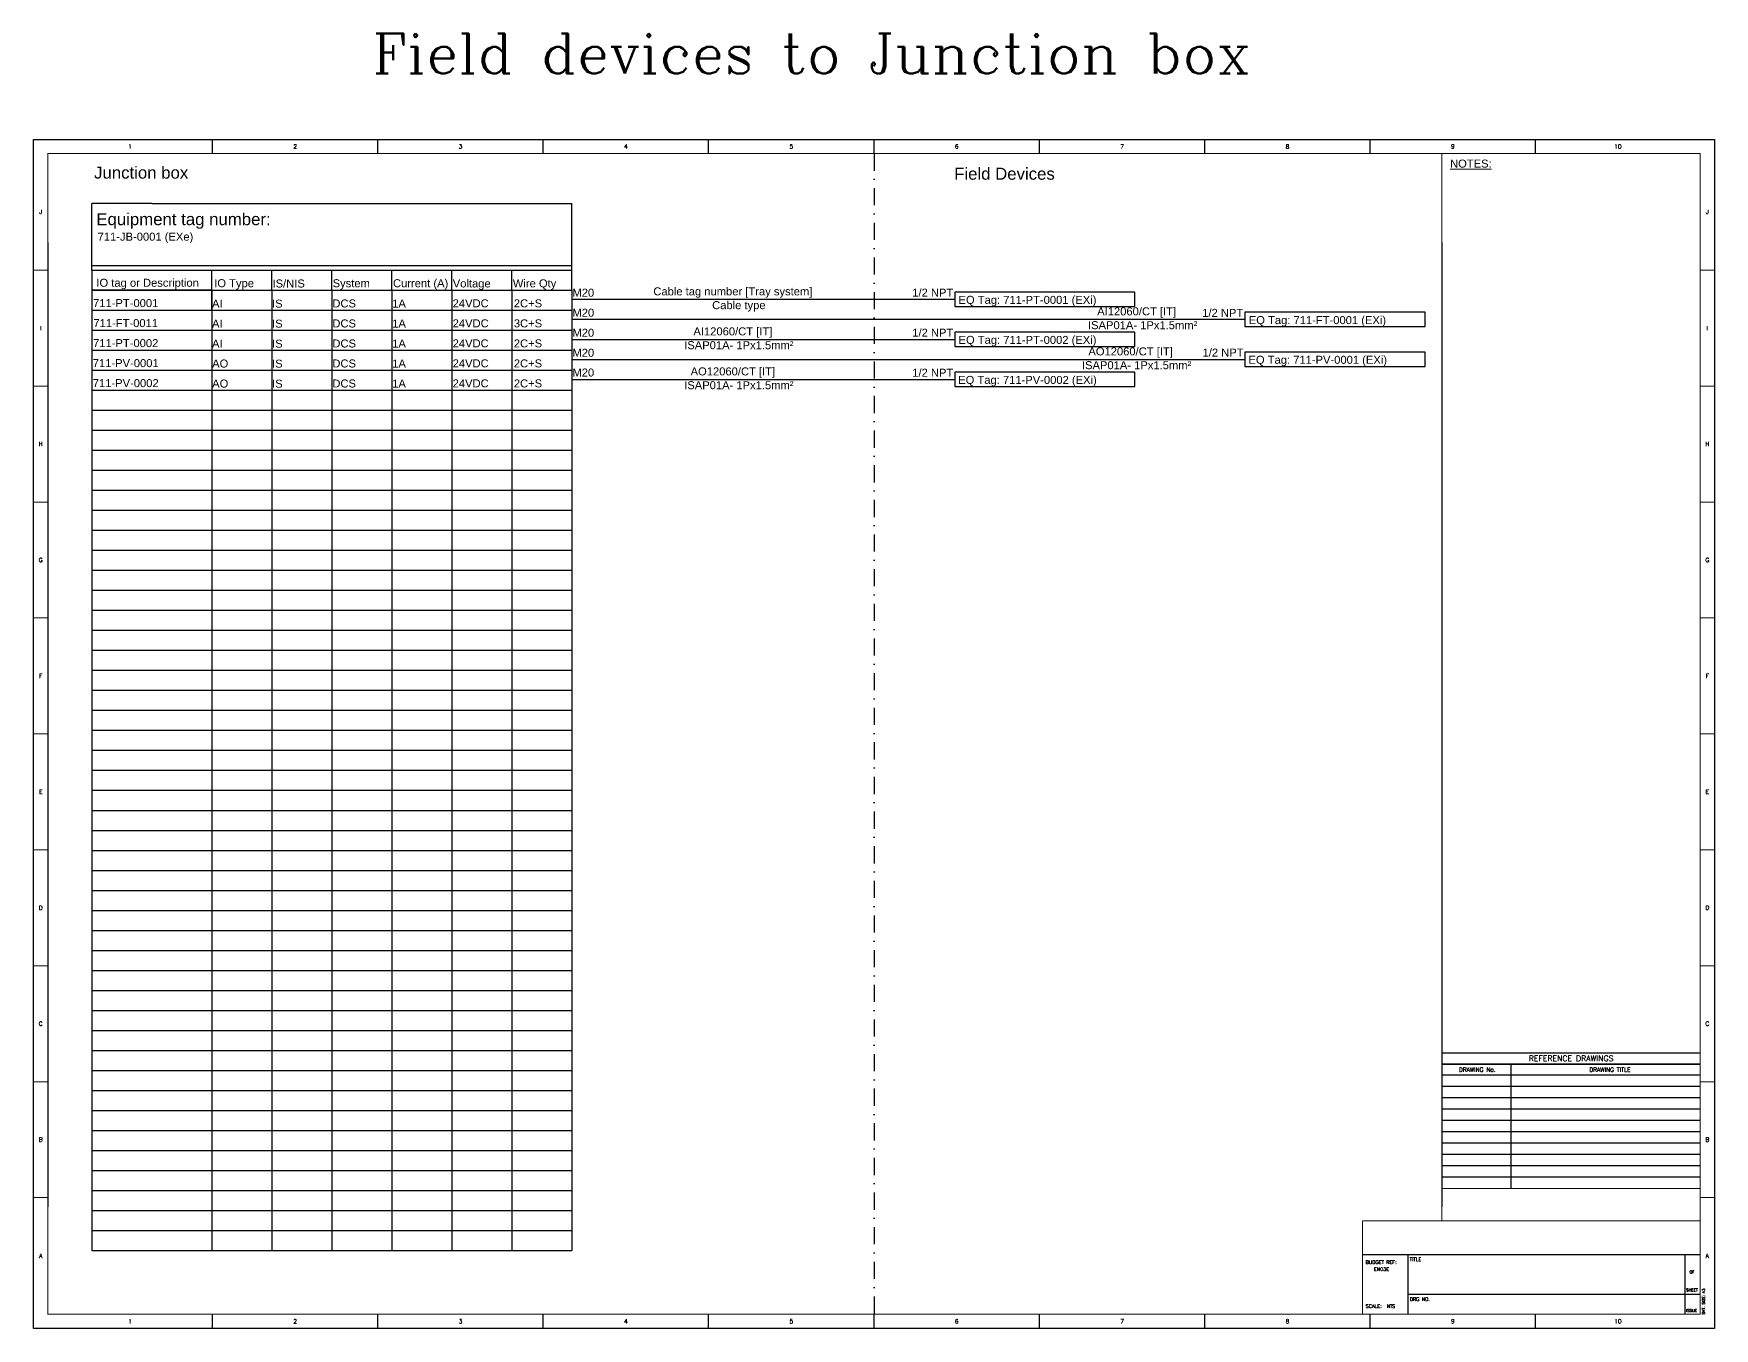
# Model space of a CAD drawing. Header units: millimetres. Extents: x 1546 to 3944, y 8323 to 8646.
# Drawn here: x 2040.7 to 2460.7, y 8323 to 8646.5 of the extents above; entities that cross this region are included whole.
import ezdxf
from ezdxf.enums import TextEntityAlignment as Align

# ---------------------------------------------------------------- set-up
doc = ezdxf.new("R2010")
doc.units = ezdxf.units.MM
doc.linetypes.add('DGN Style 4', pattern=[8.553394, 4.276697, -2.138348, 0, -2.138348])
for name, color, linetype in [('BORDER', 131, 'Continuous'), ('CABLE', 1, 'Continuous'), ('LOCATION', 4, 'Continuous')]:
    doc.layers.add(name, color=color, linetype=linetype)
doc.layers.add('Text', color=7, linetype='Continuous', lineweight=13)
doc.styles.add('Arial', font='arial.ttf', dxfattribs={"width": 0.9, "height": 225})
doc.styles.add('ROMANC', font='romanc.shx')
doc.styles.add('ROMANS', font='romans.shx', dxfattribs={"height": 3})

msp = doc.modelspace()

# ---------------------------------------------------------------- linework, layer by layer
for p, q in [((2085.34, 8616.51), (2085.34, 8620.05)), ((2126.67, 8616.51), (2126.67, 8620.05)), ((2168, 8616.51), (2168, 8620.05)), ((2209.33, 8616.51), (2209.33, 8620.05)), ((2250.66, 8616.51), (2250.66, 8620.05)), ((2291.99, 8616.51), (2291.99, 8620.05)), ((2333.31, 8616.51), (2333.31, 8620.05)), ((2374.64, 8616.51), (2374.64, 8620.05)), ((2415.97, 8616.51), (2415.97, 8620.05)), ((2085.34, 8322.97), (2085.34, 8326.51)), ((2126.67, 8322.97), (2126.67, 8326.51)), ((2168, 8322.97), (2168, 8326.51)), ((2209.33, 8322.97), (2209.33, 8326.51)), ((2250.66, 8322.97), (2250.66, 8326.51)), ((2291.99, 8322.97), (2291.99, 8326.51)), ((2333.31, 8322.97), (2333.31, 8326.51)), ((2374.64, 8322.97), (2374.64, 8326.51)), ((2415.97, 8322.97), (2415.97, 8326.51))]:
    msp.add_line(p, q)
at = {"linetype": 'ByBlock', "lineweight": 5}
for p, q in [((2040.66, 8587.37), (2044.19, 8587.37)), ((2457.12, 8587.37), (2460.66, 8587.37)), ((2040.66, 8558.41), (2044.19, 8558.41)), ((2457.12, 8558.41), (2460.66, 8558.41)), ((2040.66, 8529.44), (2044.19, 8529.44)), ((2457.12, 8529.44), (2460.66, 8529.44)), ((2040.66, 8500.48), (2044.19, 8500.48)), ((2457.12, 8500.48), (2460.66, 8500.48)), ((2040.66, 8471.51), (2044.19, 8471.51)), ((2457.12, 8471.51), (2460.66, 8471.51)), ((2040.66, 8442.54), (2044.19, 8442.54)), ((2457.12, 8442.54), (2460.66, 8442.54)), ((2040.66, 8413.58), (2044.19, 8413.58)), ((2457.12, 8413.58), (2460.66, 8413.58)), ((2040.66, 8384.61), (2044.19, 8384.61)), ((2457.12, 8384.61), (2460.66, 8384.61)), ((2040.66, 8355.65), (2044.19, 8355.65)), ((2457.12, 8355.65), (2460.66, 8355.65))]:
    msp.add_line(p, q, dxfattribs=at)
at = {"layer": 'BORDER', "linetype": 'DGN Style 4'}
msp.add_line((2250.66, 8616.51), (2250.66, 8326.51), dxfattribs=at)
at = {"layer": 'BORDER'}
for p, q in [((2055.19, 8587.41), (2055.19, 8604.06)), ((2070.19, 8604.06), (2055.19, 8604.06)), ((2070.19, 8604.06), (2175.19, 8604.06)), ((2175.19, 8587.41), (2175.19, 8604.06)), ((2044.19, 8594.26), (2044.19, 8353.35)), ((2392.59, 8594.26), (2392.59, 8353.35)), ((2055.19, 8588.51), (2175.19, 8588.51)), ((2055.19, 8587.41), (2070.19, 8587.41)), ((2055.19, 8587.41), (2055.19, 8577.41)), ((2055.19, 8587.41), (2055.19, 8582.41)), ((2085.19, 8582.41), (2085.19, 8587.41)), ((2100.19, 8582.41), (2100.19, 8587.41)), ((2115.19, 8582.41), (2115.19, 8587.41)), ((2130.19, 8588.51), (2145.19, 8588.51)), ((2130.19, 8582.41), (2130.19, 8587.41)), ((2130.19, 8582.41), (2130.19, 8587.41)), ((2130.19, 8587.41), (2160.19, 8587.41)), ((2145.19, 8588.51), (2175.19, 8588.51)), ((2145.19, 8582.41), (2145.19, 8587.41)), ((2160.19, 8582.41), (2160.19, 8587.41)), ((2160.19, 8587.41), (2175.19, 8587.41)), ((2160.19, 8587.41), (2175.19, 8587.41)), ((2175.19, 8582.41), (2175.19, 8587.41)), ((2055.19, 8582.41), (2070.19, 8582.41)), ((2085.19, 8582.41), (2055.19, 8582.41)), ((2055.19, 8582.41), (2055.19, 8577.41)), ((2070.19, 8582.41), (2085.19, 8582.41)), ((2085.19, 8582.41), (2100.19, 8582.41)), ((2085.19, 8582.41), (2085.19, 8342.41)), ((2085.19, 8577.41), (2085.19, 8582.41)), ((2100.19, 8582.41), (2115.19, 8582.41)), ((2100.19, 8582.41), (2100.19, 8342.41)), ((2115.19, 8582.41), (2130.19, 8582.41)), ((2115.19, 8582.41), (2115.19, 8342.41)), ((2130.19, 8582.41), (2130.19, 8342.41)), ((2130.19, 8582.41), (2130.19, 8342.41)), ((2130.19, 8582.41), (2160.19, 8582.41)), ((2145.19, 8582.41), (2145.19, 8342.41)), ((2160.19, 8582.41), (2160.19, 8342.41)), ((2160.19, 8582.41), (2175.19, 8582.41)), ((2175.19, 8582.41), (2175.19, 8342.41)), ((2315.86, 8581.89), (2270.86, 8581.89)), ((2270.86, 8581.89), (2270.86, 8580.09)), ((2315.86, 8578.29), (2315.86, 8581.89)), ((2055.19, 8577.41), (2070.19, 8577.41)), ((2055.19, 8577.41), (2085.19, 8577.41)), ((2055.19, 8577.41), (2055.19, 8342.41)), ((2070.19, 8577.41), (2130.19, 8577.41)), ((2130.19, 8577.41), (2160.19, 8577.41)), ((2160.19, 8577.41), (2175.19, 8577.41)), ((2270.86, 8580.09), (2270.86, 8578.29)), ((2270.86, 8578.29), (2315.86, 8578.29)), ((2388.35, 8576.89), (2343.35, 8576.89)), ((2343.35, 8576.89), (2343.35, 8575.09)), ((2388.35, 8573.29), (2388.35, 8576.89)), ((2055.19, 8572.41), (2070.19, 8572.41)), ((2070.19, 8572.41), (2130.19, 8572.41)), ((2130.19, 8572.41), (2160.19, 8572.41)), ((2160.19, 8572.41), (2175.19, 8572.41)), ((2343.35, 8575.09), (2343.35, 8573.29)), ((2343.35, 8573.29), (2388.35, 8573.29)), ((2315.86, 8571.89), (2270.86, 8571.89)), ((2270.86, 8571.89), (2270.86, 8570.09)), ((2270.86, 8570.09), (2270.86, 8568.29)), ((2270.86, 8568.29), (2315.86, 8568.29)), ((2315.86, 8568.29), (2315.86, 8571.89)), ((2055.19, 8567.41), (2070.19, 8567.41)), ((2070.19, 8567.41), (2130.19, 8567.41)), ((2130.19, 8567.41), (2160.19, 8567.41)), ((2130.19, 8567.41), (2160.19, 8567.41)), ((2160.19, 8567.41), (2175.19, 8567.41)), ((2388.35, 8566.89), (2343.35, 8566.89)), ((2343.35, 8566.89), (2343.35, 8565.09)), ((2343.35, 8565.09), (2343.35, 8563.29)), ((2388.35, 8563.29), (2388.35, 8566.89)), ((2055.19, 8562.41), (2070.19, 8562.41)), ((2070.19, 8562.41), (2130.19, 8562.41)), ((2130.19, 8562.41), (2160.19, 8562.41)), ((2160.19, 8562.41), (2175.19, 8562.41)), ((2315.86, 8561.89), (2270.86, 8561.89)), ((2270.86, 8561.89), (2270.86, 8560.09)), ((2270.86, 8560.09), (2270.86, 8558.29)), ((2315.86, 8558.29), (2315.86, 8561.89)), ((2343.35, 8563.29), (2388.35, 8563.29)), ((2055.19, 8557.41), (2070.19, 8557.41)), ((2070.19, 8557.41), (2130.19, 8557.41)), ((2130.19, 8557.41), (2160.19, 8557.41)), ((2160.19, 8557.41), (2175.19, 8557.41)), ((2270.86, 8558.29), (2315.86, 8558.29)), ((2055.19, 8552.41), (2070.19, 8552.41)), ((2070.19, 8552.41), (2130.19, 8552.41)), ((2130.19, 8552.41), (2160.19, 8552.41)), ((2160.19, 8552.41), (2175.19, 8552.41)), ((2055.19, 8547.41), (2070.19, 8547.41)), ((2070.19, 8547.41), (2130.19, 8547.41)), ((2130.19, 8547.41), (2160.19, 8547.41)), ((2160.19, 8547.41), (2175.19, 8547.41)), ((2055.19, 8542.41), (2070.19, 8542.41)), ((2070.19, 8542.41), (2130.19, 8542.41)), ((2130.19, 8542.41), (2160.19, 8542.41)), ((2160.19, 8542.41), (2175.19, 8542.41)), ((2160.19, 8542.41), (2175.19, 8542.41)), ((2055.19, 8537.41), (2070.19, 8537.41)), ((2070.19, 8537.41), (2130.19, 8537.41)), ((2130.19, 8537.41), (2160.19, 8537.41)), ((2160.19, 8537.41), (2175.19, 8537.41)), ((2055.19, 8532.41), (2070.19, 8532.41)), ((2070.19, 8532.41), (2130.19, 8532.41)), ((2130.19, 8532.41), (2160.19, 8532.41)), ((2160.19, 8532.41), (2175.19, 8532.41)), ((2055.19, 8527.41), (2070.19, 8527.41)), ((2070.19, 8527.41), (2130.19, 8527.41)), ((2130.19, 8527.41), (2160.19, 8527.41)), ((2160.19, 8527.41), (2175.19, 8527.41)), ((2055.19, 8522.41), (2070.19, 8522.41)), ((2070.19, 8522.41), (2130.19, 8522.41)), ((2130.19, 8522.41), (2160.19, 8522.41)), ((2160.19, 8522.41), (2175.19, 8522.41)), ((2055.19, 8517.41), (2070.19, 8517.41)), ((2070.19, 8517.41), (2130.19, 8517.41)), ((2130.19, 8517.41), (2160.19, 8517.41)), ((2160.19, 8517.41), (2175.19, 8517.41)), ((2055.19, 8512.41), (2070.19, 8512.41)), ((2070.19, 8512.41), (2130.19, 8512.41)), ((2130.19, 8512.41), (2160.19, 8512.41)), ((2160.19, 8512.41), (2175.19, 8512.41)), ((2055.19, 8507.41), (2070.19, 8507.41)), ((2070.19, 8507.41), (2130.19, 8507.41)), ((2130.19, 8507.41), (2160.19, 8507.41)), ((2160.19, 8507.41), (2175.19, 8507.41)), ((2055.19, 8502.41), (2070.19, 8502.41)), ((2070.19, 8502.41), (2130.19, 8502.41)), ((2130.19, 8502.41), (2160.19, 8502.41)), ((2160.19, 8502.41), (2175.19, 8502.41)), ((2055.19, 8497.41), (2070.19, 8497.41)), ((2070.19, 8497.41), (2130.19, 8497.41)), ((2130.19, 8497.41), (2160.19, 8497.41)), ((2160.19, 8497.41), (2175.19, 8497.41)), ((2055.19, 8492.41), (2070.19, 8492.41)), ((2070.19, 8492.41), (2130.19, 8492.41)), ((2130.19, 8492.41), (2160.19, 8492.41)), ((2160.19, 8492.41), (2175.19, 8492.41)), ((2055.19, 8487.41), (2070.19, 8487.41)), ((2070.19, 8487.41), (2130.19, 8487.41)), ((2130.19, 8487.41), (2160.19, 8487.41)), ((2160.19, 8487.41), (2175.19, 8487.41)), ((2055.19, 8482.41), (2070.19, 8482.41)), ((2070.19, 8482.41), (2130.19, 8482.41)), ((2130.19, 8482.41), (2160.19, 8482.41)), ((2160.19, 8482.41), (2175.19, 8482.41)), ((2055.19, 8477.41), (2070.19, 8477.41)), ((2070.19, 8477.41), (2130.19, 8477.41)), ((2130.19, 8477.41), (2160.19, 8477.41)), ((2160.19, 8477.41), (2175.19, 8477.41)), ((2055.19, 8472.41), (2070.19, 8472.41)), ((2070.19, 8472.41), (2130.19, 8472.41)), ((2130.19, 8472.41), (2160.19, 8472.41)), ((2160.19, 8472.41), (2175.19, 8472.41)), ((2055.19, 8467.41), (2070.19, 8467.41)), ((2070.19, 8467.41), (2130.19, 8467.41)), ((2130.19, 8467.41), (2160.19, 8467.41)), ((2160.19, 8467.41), (2175.19, 8467.41)), ((2055.19, 8462.41), (2070.19, 8462.41)), ((2070.19, 8462.41), (2130.19, 8462.41)), ((2130.19, 8462.41), (2160.19, 8462.41)), ((2160.19, 8462.41), (2175.19, 8462.41)), ((2055.19, 8457.41), (2070.19, 8457.41)), ((2070.19, 8457.41), (2130.19, 8457.41)), ((2130.19, 8457.41), (2160.19, 8457.41)), ((2160.19, 8457.41), (2175.19, 8457.41)), ((2055.19, 8452.41), (2070.19, 8452.41)), ((2055.19, 8452.41), (2070.19, 8452.41)), ((2070.19, 8452.41), (2130.19, 8452.41)), ((2070.19, 8452.41), (2130.19, 8452.41)), ((2130.19, 8452.41), (2160.19, 8452.41)), ((2160.19, 8452.41), (2175.19, 8452.41)), ((2055.19, 8447.41), (2070.19, 8447.41)), ((2070.19, 8447.41), (2130.19, 8447.41)), ((2130.19, 8447.41), (2160.19, 8447.41)), ((2160.19, 8447.41), (2175.19, 8447.41)), ((2055.19, 8442.41), (2070.19, 8442.41)), ((2070.19, 8442.41), (2130.19, 8442.41)), ((2130.19, 8442.41), (2160.19, 8442.41)), ((2160.19, 8442.41), (2175.19, 8442.41)), ((2055.19, 8437.41), (2070.19, 8437.41)), ((2070.19, 8437.41), (2130.19, 8437.41)), ((2130.19, 8437.41), (2160.19, 8437.41)), ((2160.19, 8437.41), (2175.19, 8437.41)), ((2055.19, 8432.41), (2070.19, 8432.41)), ((2070.19, 8432.41), (2130.19, 8432.41)), ((2130.19, 8432.41), (2160.19, 8432.41)), ((2160.19, 8432.41), (2175.19, 8432.41)), ((2055.19, 8427.41), (2070.19, 8427.41)), ((2070.19, 8427.41), (2130.19, 8427.41)), ((2130.19, 8427.41), (2160.19, 8427.41)), ((2160.19, 8427.41), (2175.19, 8427.41)), ((2055.19, 8422.41), (2070.19, 8422.41)), ((2070.19, 8422.41), (2130.19, 8422.41)), ((2130.19, 8422.41), (2160.19, 8422.41)), ((2160.19, 8422.41), (2175.19, 8422.41)), ((2055.19, 8417.41), (2070.19, 8417.41)), ((2070.19, 8417.41), (2130.19, 8417.41)), ((2130.19, 8417.41), (2160.19, 8417.41)), ((2160.19, 8417.41), (2175.19, 8417.41)), ((2055.19, 8412.41), (2070.19, 8412.41)), ((2070.19, 8412.41), (2130.19, 8412.41)), ((2130.19, 8412.41), (2160.19, 8412.41)), ((2160.19, 8412.41), (2175.19, 8412.41)), ((2055.19, 8407.41), (2070.19, 8407.41)), ((2070.19, 8407.41), (2130.19, 8407.41)), ((2130.19, 8407.41), (2160.19, 8407.41)), ((2160.19, 8407.41), (2175.19, 8407.41)), ((2055.19, 8402.41), (2070.19, 8402.41)), ((2070.19, 8402.41), (2130.19, 8402.41)), ((2130.19, 8402.41), (2160.19, 8402.41)), ((2160.19, 8402.41), (2175.19, 8402.41)), ((2055.19, 8397.41), (2070.19, 8397.41)), ((2055.19, 8397.41), (2070.19, 8397.41)), ((2070.19, 8397.41), (2130.19, 8397.41)), ((2070.19, 8397.41), (2130.19, 8397.41)), ((2130.19, 8397.41), (2160.19, 8397.41)), ((2160.19, 8397.41), (2175.19, 8397.41)), ((2055.19, 8392.41), (2070.19, 8392.41)), ((2070.19, 8392.41), (2130.19, 8392.41)), ((2130.19, 8392.41), (2160.19, 8392.41)), ((2130.19, 8392.41), (2160.19, 8392.41)), ((2160.19, 8392.41), (2175.19, 8392.41)), ((2392.59, 8391.85), (2457.12, 8391.85)), ((2055.19, 8387.41), (2070.19, 8387.41)), ((2070.19, 8387.41), (2130.19, 8387.41)), ((2130.19, 8387.41), (2160.19, 8387.41)), ((2160.19, 8387.41), (2175.19, 8387.41)), ((2392.59, 8389.03), (2457.12, 8389.03)), ((2457.12, 8389.03), (2392.59, 8389.03)), ((2409.9, 8357.94), (2409.9, 8389.03)), ((2457.12, 8386.2), (2392.59, 8386.2)), ((2457.12, 8383.38), (2392.59, 8383.38)), ((2055.19, 8382.41), (2070.19, 8382.41)), ((2070.19, 8382.41), (2130.19, 8382.41)), ((2130.19, 8382.41), (2160.19, 8382.41)), ((2160.19, 8382.41), (2175.19, 8382.41)), ((2457.12, 8380.55), (2392.59, 8380.55)), ((2055.19, 8377.41), (2070.19, 8377.41)), ((2070.19, 8377.41), (2130.19, 8377.41)), ((2130.19, 8377.41), (2160.19, 8377.41)), ((2160.19, 8377.41), (2175.19, 8377.41)), ((2457.12, 8377.73), (2392.59, 8377.73)), ((2457.12, 8374.9), (2392.59, 8374.9)), ((2055.19, 8372.41), (2070.19, 8372.41)), ((2070.19, 8372.41), (2130.19, 8372.41)), ((2130.19, 8372.41), (2160.19, 8372.41)), ((2160.19, 8372.41), (2175.19, 8372.41)), ((2457.12, 8372.07), (2392.59, 8372.07)), ((2055.19, 8367.41), (2070.19, 8367.41)), ((2070.19, 8367.41), (2130.19, 8367.41)), ((2130.19, 8367.41), (2160.19, 8367.41)), ((2160.19, 8367.41), (2175.19, 8367.41)), ((2457.12, 8369.25), (2392.59, 8369.25)), ((2457.12, 8366.42), (2392.59, 8366.42)), ((2055.19, 8362.41), (2070.19, 8362.41)), ((2070.19, 8362.41), (2130.19, 8362.41)), ((2130.19, 8362.41), (2160.19, 8362.41)), ((2160.19, 8362.41), (2175.19, 8362.41)), ((2457.12, 8363.6), (2392.59, 8363.6)), ((2457.12, 8360.77), (2392.59, 8360.77)), ((2055.19, 8357.41), (2070.19, 8357.41)), ((2070.19, 8357.41), (2130.19, 8357.41)), ((2130.19, 8357.41), (2160.19, 8357.41)), ((2130.19, 8357.41), (2160.19, 8357.41)), ((2160.19, 8357.41), (2175.19, 8357.41)), ((2055.19, 8352.41), (2070.19, 8352.41)), ((2070.19, 8352.41), (2130.19, 8352.41)), ((2130.19, 8352.41), (2160.19, 8352.41)), ((2160.19, 8352.41), (2175.19, 8352.41)), ((2055.19, 8347.41), (2070.19, 8347.41)), ((2070.19, 8347.41), (2130.19, 8347.41)), ((2130.19, 8347.41), (2160.19, 8347.41)), ((2160.19, 8347.41), (2175.19, 8347.41)), ((2055.19, 8342.41), (2070.19, 8342.41)), ((2070.19, 8342.41), (2130.19, 8342.41)), ((2130.19, 8342.41), (2160.19, 8342.41)), ((2160.19, 8342.41), (2175.19, 8342.41)), ((2457.12, 8341.34), (2372.7, 8341.34)), ((2384.11, 8326.51), (2384.11, 8341.34)), ((2453.24, 8341.34), (2453.24, 8326.51)), ((2457.12, 8331.45), (2384.11, 8331.45)), ((2453.24, 8331.45), (2453.24, 8326.51))]:
    msp.add_line(p, q, dxfattribs=at)
msp.add_lwpolyline([(2040.66, 8620.05), (2460.66, 8620.05), (2460.66, 8322.97), (2040.66, 8322.97)], close=True, dxfattribs=at)
at = {"layer": 'BORDER', "const_width": 0.247}
msp.add_lwpolyline([(2457.12, 8616.51), (2044.19, 8616.51), (2044.19, 8326.51), (2457.12, 8326.51)], close=True, dxfattribs=at)
for points in [[(2392.59, 8349.82), (2392.59, 8616.51)], [(2392.59, 8357.94), (2457.12, 8357.94)], [(2372.7, 8326.51), (2372.7, 8349.82)], [(2372.7, 8349.82), (2457.12, 8349.82)]]:
    msp.add_lwpolyline(points, dxfattribs=at)
at = {"layer": 'CABLE', "color": 0}
for p, q in [((2175.19, 8580.09), (2270.86, 8580.09)), ((2175.19, 8575.09), (2270.86, 8575.09)), ((2270.86, 8575.09), (2343.35, 8575.09)), ((2175.19, 8570.09), (2270.86, 8570.09)), ((2175.19, 8565.09), (2270.86, 8565.09)), ((2270.86, 8565.09), (2343.35, 8565.09)), ((2175.19, 8560.09), (2270.86, 8560.09))]:
    msp.add_line(p, q, dxfattribs=at)
at = {"layer": 'LOCATION', "ltscale": 0.2}
for p, q in [((2055.19, 8588.51), (2130.19, 8588.51)), ((2055.19, 8587.41), (2130.19, 8587.41))]:
    msp.add_line(p, q, dxfattribs=at)

# ---------------------------------------------------------------- texts
at = {"linetype": 'ByBlock', "lineweight": -2, "style": 'ROMANS'}
for s, p in [('1', (2064.77, 8618.28)), ('2', (2106.01, 8618.28)), ('3', (2147.33, 8618.28)), ('4', (2188.66, 8618.28)), ('5', (2229.99, 8618.28)), ('6', (2271.32, 8618.28)), ('7', (2312.65, 8618.28)), ('8', (2353.98, 8618.28)), ('9', (2395.31, 8618.28)), ('10', (2436.55, 8618.28)), ('J', (2042.42, 8601.94)), ('J', (2458.89, 8601.94)), ('I', (2042.42, 8572.89)), ('I', (2458.89, 8572.89)), ('H', (2042.42, 8543.92)), ('H', (2458.89, 8543.92)), ('G', (2042.42, 8514.96)), ('G', (2458.89, 8514.96)), ('F', (2042.42, 8485.99)), ('F', (2458.89, 8485.99)), ('E', (2042.42, 8457.03)), ('E', (2458.89, 8457.03)), ('D', (2042.42, 8428.06)), ('D', (2458.89, 8428.06)), ('C', (2042.42, 8399.1)), ('C', (2458.89, 8399.1)), ('B', (2042.42, 8370.13)), ('B', (2458.89, 8370.13)), ('A', (2042.42, 8341.08)), ('A', (2458.89, 8341.08)), ('1', (2064.77, 8324.74)), ('2', (2106.01, 8324.74)), ('3', (2147.33, 8324.74)), ('4', (2188.66, 8324.74)), ('5', (2229.99, 8324.74)), ('6', (2271.32, 8324.74)), ('7', (2312.65, 8324.74)), ('8', (2353.98, 8324.74)), ('9', (2395.31, 8324.74)), ('10', (2436.55, 8324.74))]:
    msp.add_text(s, height=1.06, dxfattribs=at).set_placement(p, align=Align.MIDDLE_CENTER)
at = {"layer": 'BORDER', "color": 7, "ltscale": 0.25, "style": 'ROMANC'}
msp.add_text('Field devices to Junction box', height=10, dxfattribs=at).set_placement((2125.4, 8646.48), align=Align.TOP_LEFT)
at = {"layer": 'BORDER'}
for s, height, style, p in [('DRAWING No.', 1.0597, 'ROMANS', (2401.42, 8387.62)), ('REFERENCE DRAWINGS', 1.413, 'ROMANC', (2424.86, 8390.44)), ('DRAWING TITLE', 1.0597, 'ROMANS', (2434.57, 8387.62))]:
    msp.add_text(s, height=height, dxfattribs=dict(at, style=style)).set_placement(p, align=Align.MIDDLE)
for s, height, style, p in [('BUDGET REF:', 0.8831, 'ROMANC', (2373.53, 8339.08)), ('EN03E', 0.883, 'ROMANC', (2375.59, 8337.33)), ('TITLE', 0.883, 'ROMANC', (2384.54, 8339.76)), ('SCALE:', 0.883, 'ROMANC', (2373.53, 8328.09)), ('DRG NO.', 0.883, 'ROMANC', (2384.54, 8329.84)), ('ISSUE', 0.706, 'ROMANS', (2453.6, 8327.09))]:
    msp.add_text(s, height=height, dxfattribs=dict(at, style=style)).set_placement(p)
at = {"layer": 'BORDER', "style": 'ROMANS'}
for s, p in [('OF', (2455.06, 8336.71)), ('SHEET', (2455.06, 8332.21))]:
    msp.add_text(s, height=0.706, dxfattribs=at).set_placement(p, align=Align.CENTER)
msp.add_text('SHT. SIZE: A3', height=0.7065, rotation=90, dxfattribs=at).set_placement((2457.59, 8326.41), align=Align.TOP_LEFT)
at = {"layer": 'BORDER', "ltscale": 0.25, "style": 'ROMANC', "width": 0.9}
msp.add_text('NTS', height=0.883, dxfattribs=at).set_placement((2378.83, 8328.09))
at = {"layer": 'CABLE', "color": 3, "style": 'Arial'}
for s, p in [('M20', (2178.02, 8581.74)), ('Cable tag number [Tray system]', (2215.39, 8582.08)), ('1/2 NPT', (2265.35, 8581.75)), ('M20', (2178.02, 8576.74)), ('AI12060/CT [IT]', (2316.29, 8577.08)), ('1/2 NPT', (2337.8, 8576.71)), ('M20', (2178.02, 8571.74)), ('AI12060/CT [IT]', (2215.39, 8572.08)), ('1/2 NPT', (2265.35, 8571.75)), ('AO12060/CT [IT]', (2314.78, 8567.08)), ('M20', (2178.02, 8566.74)), ('1/2 NPT', (2337.88, 8566.78)), ('M20', (2178.02, 8561.8)), ('AO12060/CT [IT]', (2215.39, 8562.08)), ('1/2 NPT', (2265.35, 8561.75))]:
    msp.add_text(s, height=2, dxfattribs=at).set_placement(p, align=Align.MIDDLE_CENTER)
at = {"layer": 'CABLE', "color": 2, "style": 'Arial'}
for s, p in [('Cable type', (2216.89, 8577.63)), ('ISAP01A- 1Px1.5mm²', (2317.79, 8572.63)), ('ISAP01A- 1Px1.5mm²', (2216.89, 8567.63)), ('ISAP01A- 1Px1.5mm²', (2316.28, 8562.63)), ('ISAP01A- 1Px1.5mm²', (2216.89, 8557.63))]:
    msp.add_text(s, height=2, dxfattribs=at).set_placement(p, align=Align.CENTER)
at = {"layer": 'Text', "color": 7, "linetype": 'Continuous', "lineweight": 13, "style": 'Arial'}
msp.add_text('%%UNOTES:', height=2, dxfattribs=at).set_placement((2394.6, 8613))
at = {"layer": 'Text', "style": 'Arial'}
for s, height, p in [('Junction box', 3, (2067.53, 8611.81)), ('Field Devices', 3, (2283.26, 8611.53)), ('Equipment tag number:', 3, (2078.11, 8599.74)), ('711-JB-0001 (EXe)', 2, (2068.6, 8595.49)), ('IO tag or Description', 2, (2069.15, 8583.98)), ('IO Type', 2, (2090.76, 8583.83)), ('IS/NIS', 2, (2104.39, 8584.08)), ('System', 2, (2120.03, 8583.82)), ('Current (A)', 2, (2137.37, 8583.86)), ('Voltage ', 2, (2150.52, 8583.81)), ('Wire Qty', 2, (2165.84, 8583.83)), ('EQ Tag: 711-PT-0001 (EXi)', 2, (2289.01, 8579.7)), ('711-PT-0001', 2, (2063.67, 8579.15)), ('AI', 2, (2086.56, 8579.02)), ('IS', 2, (2101.56, 8579.02)), ('DCS', 2, (2118.26, 8579.06)), ('1A', 2, (2131.97, 8579.04)), ('24VDC', 2, (2149.87, 8579.09)), ('2C+S', 2, (2164.19, 8579.08)), ('711-FT-0011', 2, (2063.67, 8574.15)), ('AI', 2, (2086.56, 8574.02)), ('IS', 2, (2101.56, 8574.02)), ('DCS', 2, (2118.26, 8574.06)), ('1A', 2, (2131.97, 8574.04)), ('24VDC', 2, (2149.87, 8574.09)), ('3C+S', 2, (2164.19, 8574.08)), ('EQ Tag: 711-FT-0001 (EXi)', 2, (2361.46, 8574.65)), ('711-PT-0002', 2, (2063.67, 8569.15)), ('AI', 2, (2086.56, 8569.02)), ('IS', 2, (2101.56, 8569.02)), ('DCS', 2, (2118.26, 8569.06)), ('1A', 2, (2131.97, 8569.04)), ('24VDC', 2, (2149.87, 8569.09)), ('2C+S', 2, (2164.19, 8569.08)), ('EQ Tag: 711-PT-0002 (EXi)', 2, (2289.01, 8569.7)), ('711-PV-0001', 2, (2063.67, 8564.15)), ('AO', 2, (2087.29, 8564.04)), ('IS', 2, (2101.56, 8564.02)), ('DCS', 2, (2118.26, 8564.06)), ('1A', 2, (2131.97, 8564.04)), ('24VDC', 2, (2149.87, 8564.09)), ('2C+S', 2, (2164.19, 8564.08)), ('EQ Tag: 711-PV-0001 (EXi)', 2, (2361.54, 8564.73)), ('711-PV-0002', 2, (2063.67, 8559.15)), ('AO', 2, (2087.29, 8559.04)), ('IS', 2, (2101.56, 8559.02)), ('DCS', 2, (2118.26, 8559.06)), ('1A', 2, (2131.97, 8559.04)), ('24VDC', 2, (2149.87, 8559.09)), ('2C+S', 2, (2164.19, 8559.08)), ('EQ Tag: 711-PV-0002 (EXi)', 2, (2289.01, 8559.7))]:
    msp.add_text(s, height=height, dxfattribs=at).set_placement(p, align=Align.MIDDLE)

doc.saveas('drawing.dxf')
